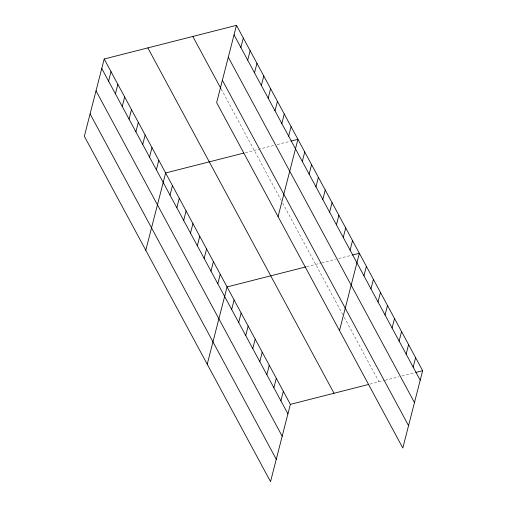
<?xml version="1.0" encoding="UTF-8"?>
<svg xmlns="http://www.w3.org/2000/svg" width="507" height="507" viewBox="0 0 507 507"><rect width="100%" height="100%" fill="white"/><g stroke="black" fill="none" stroke-linecap="round" stroke-linejoin="round"><path stroke-width="0.38" stroke-dasharray="2.54 1.9" d="M245.268 152.708L274.173 145.357M277.24 144.577L290.257 141.269M306.703 266.682L321.058 263.025M321.825 262.835L335.609 259.331M338.676 258.551L351.693 255.236M370.002 384.103L384.357 380.453M385.124 380.256L398.908 376.752M401.975 375.972L414.992 372.658M221.21 89.105L281.208 200.411M282.646 203.073L342.719 314.517M344.202 317.268L378.995 381.815"/><path stroke-width="0.76" d="M104.195 58.996L84.346 136.288L270.523 481.65L290.365 404.358L104.195 58.996L236.477 25.35L422.654 370.712L402.805 448.004L216.635 102.642L236.477 25.35M108.58 81.145L111.02 71.658M115.412 93.808L117.846 84.32M122.238 106.476L124.671 96.983M129.063 119.139L131.497 109.645M135.889 131.801L138.322 122.307M142.714 144.463L145.154 134.976M149.54 157.126L151.98 147.638M156.365 169.788L158.805 160.301M145.788 250.255L165.631 172.963L243.766 153.089M170.022 195.119L172.456 185.625M176.848 207.781L179.282 198.288M183.673 220.444L186.107 210.95M190.499 233.106L192.939 223.619M240.869 47.506L243.309 38.012M197.324 245.768L199.764 236.281M247.695 60.168L250.135 50.675M204.15 258.431L206.59 248.943M254.52 72.831L256.96 63.337M210.975 271.099L213.415 261.606M261.346 85.493L263.786 76.006M217.807 283.762L220.241 274.268M268.178 98.155L270.611 88.668M207.224 364.229L227.066 286.93L305.955 266.872M275.003 110.818L277.437 101.33M231.661 309.473L234.101 299.979M281.829 123.486L284.262 113.993M238.696 322.515L241.136 313.028M288.654 136.149L291.088 126.655M245.73 335.564L248.164 326.077M278.07 216.616L297.92 139.317L291.024 141.073M252.765 348.613L255.198 339.12M302.305 161.473L304.745 151.986M259.793 361.656L262.233 352.169M309.131 174.135L311.571 164.648M266.828 374.705L269.268 365.217M315.956 186.798L318.396 177.311M273.862 387.754L276.302 378.26M322.788 199.466L325.221 189.973M280.897 400.803L283.331 391.309M329.613 212.129L332.047 202.635M336.439 224.791L338.872 215.298M343.264 237.453L345.698 227.96M350.09 250.116L352.53 240.629M339.506 330.583L359.355 253.291L352.46 255.04M363.95 275.827L366.384 266.333M370.985 288.876L373.418 279.382M378.019 301.918L380.453 292.431M385.047 314.967L387.487 305.48M392.082 328.016L394.522 318.523M399.117 341.065L401.55 331.572M406.151 354.108L408.585 344.621M413.18 367.157L415.62 357.663M290.365 404.358L368.5 384.483M415.759 372.468L422.654 370.712M234.044 34.844L420.214 380.206M228.296 57.215L414.473 402.577M222.377 80.271L408.553 425.633M192.825 36.453L220.849 88.44M147.848 47.892L334.018 393.255M101.755 68.483L287.932 413.845M96.013 90.861L282.184 436.223M90.094 113.91L276.264 459.272"/></g></svg>
